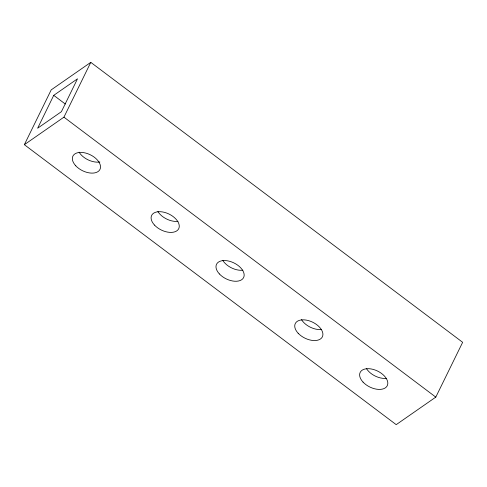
<?xml version="1.0" encoding="UTF-8"?>
<svg xmlns="http://www.w3.org/2000/svg" width="487" height="487" viewBox="0 0 487 487"><rect width="100%" height="100%" fill="white"/><g stroke="black" fill="none" stroke-linecap="round" stroke-linejoin="round"><path stroke-width="0.73" d="M24.35 144.688L51.202 89.882L90.789 62.348L462.65 342.312L435.798 397.118L396.211 424.652L24.35 144.688L63.937 117.154L90.789 62.348M53.747 95.336L37.639 128.221L61.392 111.7L77.5 78.815L53.747 95.336L65.295 104.029M63.937 117.154L435.798 397.118M177.986 221.348A15.085 8.869 26.1 0 1 157.861 211.461M321.627 329.492A15.085 8.869 26.1 0 1 301.502 319.606M99.859 161.97A15.085 8.869 26.1 0 1 79.113 152.175M386.52 378.35A15.085 8.869 26.1 0 1 366.394 368.464M242.879 270.206A15.085 8.869 26.1 0 1 222.754 260.32M154.513 225.091A15.085 8.869 26.1 0 0 178.498 229.103A15.085 8.869 26.1 0 0 162.53 211.942A15.085 8.869 26.1 0 0 154.513 225.091M219.406 273.95A15.085 8.869 26.1 0 0 243.39 277.961A15.085 8.869 26.1 0 0 227.423 260.801A15.085 8.869 26.1 0 0 219.406 273.95M298.154 333.236A15.085 8.869 26.1 0 0 322.138 337.248A15.085 8.869 26.1 0 0 306.171 320.087A15.085 8.869 26.1 0 0 298.154 333.236M75.765 165.805A15.085 8.869 26.1 0 0 99.75 169.817A15.085 8.869 26.1 0 0 83.782 152.656A15.085 8.869 26.1 0 0 75.765 165.805M363.046 382.094A15.085 8.869 26.1 0 0 387.037 386.106A15.085 8.869 26.1 0 0 371.064 368.939A15.085 8.869 26.1 0 0 363.046 382.094"/></g></svg>
